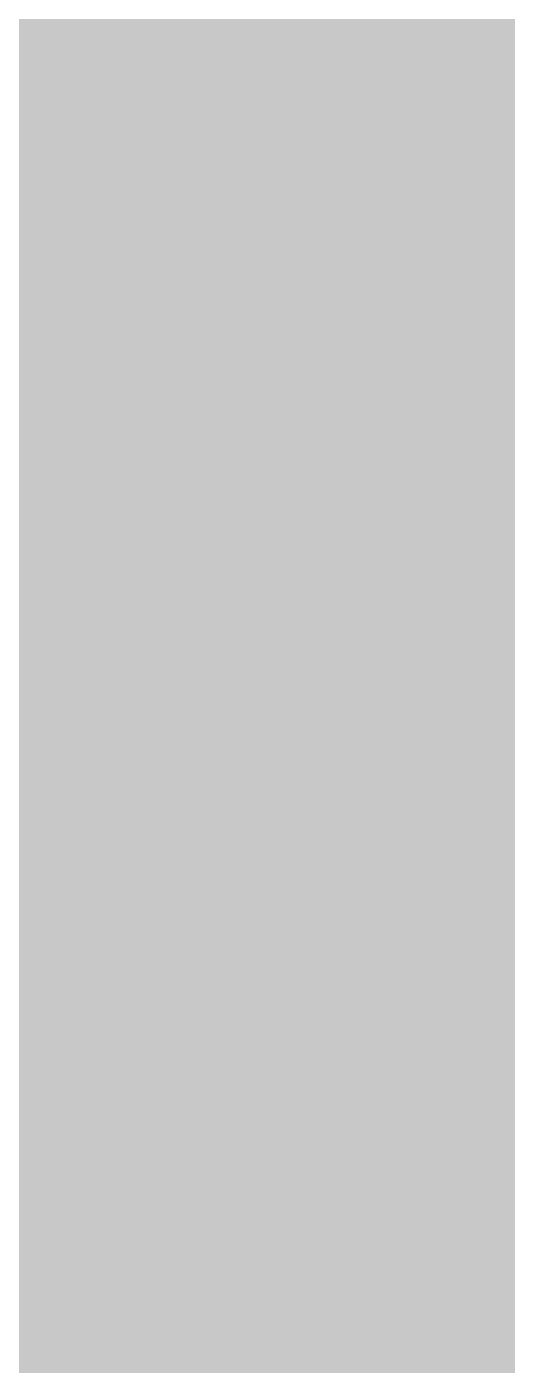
# Model space of a CAD drawing. Header units: inches. Extents: x 0 to 841, y 0 to 594.
# Drawn here: x 127.358 to 127.759, y 519.052 to 520.167 of the extents above; entities that cross this region are included whole.
import ezdxf

# ---------------------------------------------------------------- set-up
doc = ezdxf.new("R2010")
doc.units = ezdxf.units.IN
doc.layers.add('Sheet', color=255, linetype='Continuous')

msp = doc.modelspace()

# ---------------------------------------------------------------- linework, layer by layer
at = {"layer": 'Sheet'}
for points in [[(132.5235, 532.4956, 0.7493, 0.7493, 0), (127.5267, 532.4956, 0.7493, 0.7493, 0), (127.5267, 519.9971, 0.7493, 0.7493, 0)], [(132.5235, 519.9971, 0.7493, 0.7493, 0), (127.5267, 519.9971, 0.7493, 0.7493, 0)], [(127.5267, 519.9971, 0.7493, 0.7493, 0), (127.5267, 514.9999, 0.7493, 0.7493, 0)], [(132.5235, 519.9971, 0.2997, 0.2997, 0), (127.5267, 519.9971, 0.2997, 0.2997, 0)], [(127.5267, 519.9971, 0.2997, 0.2997, 0), (127.5267, 514.9101, 0.2997, 0.2997, 0)], [(127.9197, 519.6714, 0.2997, 0.2997, 0), (127.8972, 519.6602, 0.2997, 0.2997, 0), (127.886, 519.6377, 0.2997, 0.2997, 0), (127.8635, 519.6265, 0.2997, 0.2997, 0), (127.8523, 519.604, 0.2997, 0.2997, 0), (127.8298, 519.5928, 0.2997, 0.2997, 0), (127.8074, 519.5816, 0.2997, 0.2997, 0), (127.7849, 519.5591, 0.2997, 0.2997, 0), (127.7737, 519.5479, 0.2997, 0.2997, 0), (127.7512, 519.5366, 0.2997, 0.2997, 0), (127.7288, 519.5366, 0.2997, 0.2997, 0), (127.7063, 519.5254, 0.2997, 0.2997, 0), (127.6726, 519.5142, 0.2997, 0.2997, 0), (127.6502, 519.5029, 0.2997, 0.2997, 0), (127.6277, 519.5029, 0.2997, 0.2997, 0), (127.6053, 519.5029, 0.2997, 0.2997, 0), (127.5828, 519.4917, 0.2997, 0.2997, 0), (127.5491, 519.4917, 0.2997, 0.2997, 0), (127.5267, 519.4917, 0.2997, 0.2997, 0)], [(127.9197, 519.6714, 0.2997, 0.2997, 0), (127.8972, 519.6602, 0.2997, 0.2997, 0), (127.886, 519.6377, 0.2997, 0.2997, 0), (127.8635, 519.6265, 0.2997, 0.2997, 0), (127.8523, 519.604, 0.2997, 0.2997, 0), (127.8298, 519.5928, 0.2997, 0.2997, 0), (127.8074, 519.5816, 0.2997, 0.2997, 0), (127.7849, 519.5591, 0.2997, 0.2997, 0), (127.7737, 519.5479, 0.2997, 0.2997, 0), (127.7512, 519.5366, 0.2997, 0.2997, 0), (127.7288, 519.5366, 0.2997, 0.2997, 0), (127.7063, 519.5254, 0.2997, 0.2997, 0), (127.6726, 519.5142, 0.2997, 0.2997, 0), (127.6502, 519.5029, 0.2997, 0.2997, 0), (127.6277, 519.5029, 0.2997, 0.2997, 0), (127.6053, 519.5029, 0.2997, 0.2997, 0), (127.5828, 519.4917, 0.2997, 0.2997, 0), (127.5491, 519.4917, 0.2997, 0.2997, 0), (127.5267, 519.4917, 0.2997, 0.2997, 0)], [(127.9197, 519.6714, 0.2997, 0.2997, 0), (127.8972, 519.6602, 0.2997, 0.2997, 0), (127.886, 519.6377, 0.2997, 0.2997, 0), (127.8635, 519.6265, 0.2997, 0.2997, 0), (127.8523, 519.604, 0.2997, 0.2997, 0), (127.8298, 519.5928, 0.2997, 0.2997, 0), (127.8074, 519.5816, 0.2997, 0.2997, 0), (127.7849, 519.5591, 0.2997, 0.2997, 0), (127.7737, 519.5479, 0.2997, 0.2997, 0), (127.7512, 519.5366, 0.2997, 0.2997, 0), (127.7288, 519.5366, 0.2997, 0.2997, 0), (127.7063, 519.5254, 0.2997, 0.2997, 0), (127.6726, 519.5142, 0.2997, 0.2997, 0), (127.6502, 519.5029, 0.2997, 0.2997, 0), (127.6277, 519.5029, 0.2997, 0.2997, 0), (127.6053, 519.5029, 0.2997, 0.2997, 0), (127.5828, 519.4917, 0.2997, 0.2997, 0), (127.5491, 519.4917, 0.2997, 0.2997, 0), (127.5267, 519.4917, 0.2997, 0.2997, 0)], [(127.5267, 519.4917, 0.2997, 0.2997, 0), (127.5042, 519.4917, 0.2997, 0.2997, 0), (127.4705, 519.4917, 0.2997, 0.2997, 0), (127.4481, 519.5029, 0.2997, 0.2997, 0), (127.4256, 519.5029, 0.2997, 0.2997, 0), (127.4031, 519.5029, 0.2997, 0.2997, 0), (127.3695, 519.5142, 0.2997, 0.2997, 0), (127.347, 519.5254, 0.2997, 0.2997, 0), (127.3245, 519.5366, 0.2997, 0.2997, 0), (127.3021, 519.5366, 0.2997, 0.2997, 0), (127.2796, 519.5479, 0.2997, 0.2997, 0), (127.2572, 519.5591, 0.2997, 0.2997, 0), (127.2347, 519.5816, 0.2997, 0.2997, 0), (127.2235, 519.5928, 0.2997, 0.2997, 0), (127.201, 519.604, 0.2997, 0.2997, 0)], [(127.5267, 519.4917, 0.2997, 0.2997, 0), (127.5042, 519.4917, 0.2997, 0.2997, 0), (127.4705, 519.4917, 0.2997, 0.2997, 0), (127.4481, 519.5029, 0.2997, 0.2997, 0), (127.4256, 519.5029, 0.2997, 0.2997, 0), (127.4031, 519.5029, 0.2997, 0.2997, 0), (127.3695, 519.5142, 0.2997, 0.2997, 0), (127.347, 519.5254, 0.2997, 0.2997, 0), (127.3245, 519.5366, 0.2997, 0.2997, 0), (127.3021, 519.5366, 0.2997, 0.2997, 0), (127.2796, 519.5479, 0.2997, 0.2997, 0), (127.2572, 519.5591, 0.2997, 0.2997, 0), (127.2347, 519.5816, 0.2997, 0.2997, 0), (127.2235, 519.5928, 0.2997, 0.2997, 0), (127.201, 519.604, 0.2997, 0.2997, 0)], [(127.5267, 519.4917, 0.2997, 0.2997, 0), (127.5042, 519.4917, 0.2997, 0.2997, 0), (127.4705, 519.4917, 0.2997, 0.2997, 0), (127.4481, 519.5029, 0.2997, 0.2997, 0), (127.4256, 519.5029, 0.2997, 0.2997, 0), (127.4031, 519.5029, 0.2997, 0.2997, 0), (127.3695, 519.5142, 0.2997, 0.2997, 0), (127.347, 519.5254, 0.2997, 0.2997, 0), (127.3245, 519.5366, 0.2997, 0.2997, 0), (127.3021, 519.5366, 0.2997, 0.2997, 0), (127.2796, 519.5479, 0.2997, 0.2997, 0), (127.2572, 519.5591, 0.2997, 0.2997, 0), (127.2347, 519.5816, 0.2997, 0.2997, 0), (127.2235, 519.5928, 0.2997, 0.2997, 0), (127.201, 519.604, 0.2997, 0.2997, 0)], [(127.8298, 519.5928, 0.0991, 0.0991, 0), (127.8074, 519.5816, 0.0991, 0.0991, 0), (127.7849, 519.5591, 0.0991, 0.0991, 0), (127.7737, 519.5479, 0.0991, 0.0991, 0), (127.7512, 519.5366, 0.0991, 0.0991, 0), (127.7288, 519.5366, 0.0991, 0.0991, 0), (127.7063, 519.5254, 0.0991, 0.0991, 0), (127.6726, 519.5142, 0.0991, 0.0991, 0), (127.6502, 519.5029, 0.0991, 0.0991, 0), (127.6277, 519.5029, 0.0991, 0.0991, 0), (127.6053, 519.5029, 0.0991, 0.0991, 0), (127.5828, 519.4917, 0.0991, 0.0991, 0), (127.5491, 519.4917, 0.0991, 0.0991, 0), (127.5267, 519.4917, 0.0991, 0.0991, 0)], [(127.8298, 519.5928, 0.0991, 0.0991, 0), (127.8074, 519.5816, 0.0991, 0.0991, 0), (127.7849, 519.5591, 0.0991, 0.0991, 0), (127.7737, 519.5479, 0.0991, 0.0991, 0), (127.7512, 519.5366, 0.0991, 0.0991, 0), (127.7288, 519.5366, 0.0991, 0.0991, 0), (127.7063, 519.5254, 0.0991, 0.0991, 0), (127.6726, 519.5142, 0.0991, 0.0991, 0), (127.6502, 519.5029, 0.0991, 0.0991, 0), (127.6277, 519.5029, 0.0991, 0.0991, 0), (127.6053, 519.5029, 0.0991, 0.0991, 0), (127.5828, 519.4917, 0.0991, 0.0991, 0), (127.5491, 519.4917, 0.0991, 0.0991, 0), (127.5267, 519.4917, 0.0991, 0.0991, 0)], [(127.8298, 519.5928, 0.0991, 0.0991, 0), (127.8074, 519.5816, 0.0991, 0.0991, 0), (127.7849, 519.5591, 0.0991, 0.0991, 0), (127.7737, 519.5479, 0.0991, 0.0991, 0), (127.7512, 519.5366, 0.0991, 0.0991, 0), (127.7288, 519.5366, 0.0991, 0.0991, 0), (127.7063, 519.5254, 0.0991, 0.0991, 0), (127.6726, 519.5142, 0.0991, 0.0991, 0), (127.6502, 519.5029, 0.0991, 0.0991, 0), (127.6277, 519.5029, 0.0991, 0.0991, 0), (127.6053, 519.5029, 0.0991, 0.0991, 0), (127.5828, 519.4917, 0.0991, 0.0991, 0), (127.5491, 519.4917, 0.0991, 0.0991, 0), (127.5267, 519.4917, 0.0991, 0.0991, 0)], [(127.5267, 519.4917, 0.0991, 0.0991, 0), (127.5042, 519.4917, 0.0991, 0.0991, 0), (127.4705, 519.4917, 0.0991, 0.0991, 0), (127.4481, 519.5029, 0.0991, 0.0991, 0), (127.4256, 519.5029, 0.0991, 0.0991, 0), (127.4031, 519.5029, 0.0991, 0.0991, 0), (127.3695, 519.5142, 0.0991, 0.0991, 0), (127.347, 519.5254, 0.0991, 0.0991, 0), (127.3245, 519.5366, 0.0991, 0.0991, 0), (127.3021, 519.5366, 0.0991, 0.0991, 0)], [(127.5267, 519.4917, 0.0991, 0.0991, 0), (127.5042, 519.4917, 0.0991, 0.0991, 0), (127.4705, 519.4917, 0.0991, 0.0991, 0), (127.4481, 519.5029, 0.0991, 0.0991, 0), (127.4256, 519.5029, 0.0991, 0.0991, 0), (127.4031, 519.5029, 0.0991, 0.0991, 0), (127.3695, 519.5142, 0.0991, 0.0991, 0), (127.347, 519.5254, 0.0991, 0.0991, 0), (127.3245, 519.5366, 0.0991, 0.0991, 0), (127.3021, 519.5366, 0.0991, 0.0991, 0)], [(127.5267, 519.4917, 0.0991, 0.0991, 0), (127.5042, 519.4917, 0.0991, 0.0991, 0), (127.4705, 519.4917, 0.0991, 0.0991, 0), (127.4481, 519.5029, 0.0991, 0.0991, 0), (127.4256, 519.5029, 0.0991, 0.0991, 0), (127.4031, 519.5029, 0.0991, 0.0991, 0), (127.3695, 519.5142, 0.0991, 0.0991, 0), (127.347, 519.5254, 0.0991, 0.0991, 0), (127.3245, 519.5366, 0.0991, 0.0991, 0), (127.3021, 519.5366, 0.0991, 0.0991, 0)], [(127.9197, 519.3457, 0.2997, 0.2997, 0), (127.886, 519.3233, 0.2997, 0.2997, 0), (127.8523, 519.312, 0.2997, 0.2997, 0), (127.8186, 519.2896, 0.2997, 0.2997, 0), (127.7849, 519.2784, 0.2997, 0.2997, 0), (127.7512, 519.2671, 0.2997, 0.2997, 0), (127.7176, 519.2559, 0.2997, 0.2997, 0), (127.6839, 519.2447, 0.2997, 0.2997, 0), (127.639, 519.2447, 0.2997, 0.2997, 0), (127.6053, 519.2334, 0.2997, 0.2997, 0), (127.5604, 519.2334, 0.2997, 0.2997, 0), (127.5267, 519.2334, 0.2997, 0.2997, 0)], [(127.9197, 519.3457, 0.2997, 0.2997, 0), (127.886, 519.3233, 0.2997, 0.2997, 0), (127.8523, 519.312, 0.2997, 0.2997, 0), (127.8186, 519.2896, 0.2997, 0.2997, 0), (127.7849, 519.2784, 0.2997, 0.2997, 0), (127.7512, 519.2671, 0.2997, 0.2997, 0), (127.7176, 519.2559, 0.2997, 0.2997, 0), (127.6839, 519.2447, 0.2997, 0.2997, 0), (127.639, 519.2447, 0.2997, 0.2997, 0), (127.6053, 519.2334, 0.2997, 0.2997, 0), (127.5604, 519.2334, 0.2997, 0.2997, 0), (127.5267, 519.2334, 0.2997, 0.2997, 0)], [(127.9197, 519.3457, 0.2997, 0.2997, 0), (127.886, 519.3233, 0.2997, 0.2997, 0), (127.8523, 519.312, 0.2997, 0.2997, 0), (127.8186, 519.2896, 0.2997, 0.2997, 0), (127.7849, 519.2784, 0.2997, 0.2997, 0), (127.7512, 519.2671, 0.2997, 0.2997, 0), (127.7176, 519.2559, 0.2997, 0.2997, 0), (127.6839, 519.2447, 0.2997, 0.2997, 0), (127.639, 519.2447, 0.2997, 0.2997, 0), (127.6053, 519.2334, 0.2997, 0.2997, 0), (127.5604, 519.2334, 0.2997, 0.2997, 0), (127.5267, 519.2334, 0.2997, 0.2997, 0)], [(127.9197, 519.3457, 0.2997, 0.2997, 0), (127.886, 519.3233, 0.2997, 0.2997, 0), (127.8523, 519.312, 0.2997, 0.2997, 0), (127.8186, 519.2896, 0.2997, 0.2997, 0), (127.7849, 519.2784, 0.2997, 0.2997, 0), (127.7512, 519.2671, 0.2997, 0.2997, 0), (127.7176, 519.2559, 0.2997, 0.2997, 0), (127.6839, 519.2447, 0.2997, 0.2997, 0), (127.639, 519.2447, 0.2997, 0.2997, 0), (127.6053, 519.2334, 0.2997, 0.2997, 0), (127.5604, 519.2334, 0.2997, 0.2997, 0), (127.5267, 519.2334, 0.2997, 0.2997, 0)], [(127.5267, 519.2334, 0.2997, 0.2997, 0), (127.4817, 519.2334, 0.2997, 0.2997, 0), (127.4481, 519.2334, 0.2997, 0.2997, 0), (127.4144, 519.2447, 0.2997, 0.2997, 0), (127.3695, 519.2447, 0.2997, 0.2997, 0), (127.3358, 519.2559, 0.2997, 0.2997, 0), (127.3021, 519.2671, 0.2997, 0.2997, 0), (127.2572, 519.2784, 0.2997, 0.2997, 0), (127.2235, 519.2896, 0.2997, 0.2997, 0), (127.1898, 519.312, 0.2997, 0.2997, 0)], [(127.5267, 519.2334, 0.2997, 0.2997, 0), (127.4817, 519.2334, 0.2997, 0.2997, 0), (127.4481, 519.2334, 0.2997, 0.2997, 0), (127.4144, 519.2447, 0.2997, 0.2997, 0), (127.3695, 519.2447, 0.2997, 0.2997, 0), (127.3358, 519.2559, 0.2997, 0.2997, 0), (127.3021, 519.2671, 0.2997, 0.2997, 0), (127.2572, 519.2784, 0.2997, 0.2997, 0), (127.2235, 519.2896, 0.2997, 0.2997, 0), (127.1898, 519.312, 0.2997, 0.2997, 0)], [(127.5267, 519.2334, 0.2997, 0.2997, 0), (127.4817, 519.2334, 0.2997, 0.2997, 0), (127.4481, 519.2334, 0.2997, 0.2997, 0), (127.4144, 519.2447, 0.2997, 0.2997, 0), (127.3695, 519.2447, 0.2997, 0.2997, 0), (127.3358, 519.2559, 0.2997, 0.2997, 0), (127.3021, 519.2671, 0.2997, 0.2997, 0), (127.2572, 519.2784, 0.2997, 0.2997, 0), (127.2235, 519.2896, 0.2997, 0.2997, 0), (127.1898, 519.312, 0.2997, 0.2997, 0)], [(127.5267, 519.2334, 0.2997, 0.2997, 0), (127.4817, 519.2334, 0.2997, 0.2997, 0), (127.4481, 519.2334, 0.2997, 0.2997, 0), (127.4144, 519.2447, 0.2997, 0.2997, 0), (127.3695, 519.2447, 0.2997, 0.2997, 0), (127.3358, 519.2559, 0.2997, 0.2997, 0), (127.3021, 519.2671, 0.2997, 0.2997, 0), (127.2572, 519.2784, 0.2997, 0.2997, 0), (127.2235, 519.2896, 0.2997, 0.2997, 0), (127.1898, 519.312, 0.2997, 0.2997, 0)], [(127.8186, 519.2896, 0.0991, 0.0991, 0), (127.7849, 519.2784, 0.0991, 0.0991, 0), (127.7512, 519.2671, 0.0991, 0.0991, 0), (127.7176, 519.2559, 0.0991, 0.0991, 0), (127.6839, 519.2447, 0.0991, 0.0991, 0), (127.639, 519.2447, 0.0991, 0.0991, 0), (127.6053, 519.2334, 0.0991, 0.0991, 0), (127.5604, 519.2334, 0.0991, 0.0991, 0), (127.5267, 519.2334, 0.0991, 0.0991, 0)], [(127.8186, 519.2896, 0.0991, 0.0991, 0), (127.7849, 519.2784, 0.0991, 0.0991, 0), (127.7512, 519.2671, 0.0991, 0.0991, 0), (127.7176, 519.2559, 0.0991, 0.0991, 0), (127.6839, 519.2447, 0.0991, 0.0991, 0), (127.639, 519.2447, 0.0991, 0.0991, 0), (127.6053, 519.2334, 0.0991, 0.0991, 0), (127.5604, 519.2334, 0.0991, 0.0991, 0), (127.5267, 519.2334, 0.0991, 0.0991, 0)], [(127.8186, 519.2896, 0.0991, 0.0991, 0), (127.7849, 519.2784, 0.0991, 0.0991, 0), (127.7512, 519.2671, 0.0991, 0.0991, 0), (127.7176, 519.2559, 0.0991, 0.0991, 0), (127.6839, 519.2447, 0.0991, 0.0991, 0), (127.639, 519.2447, 0.0991, 0.0991, 0), (127.6053, 519.2334, 0.0991, 0.0991, 0), (127.5604, 519.2334, 0.0991, 0.0991, 0), (127.5267, 519.2334, 0.0991, 0.0991, 0)], [(127.8186, 519.2896, 0.0991, 0.0991, 0), (127.7849, 519.2784, 0.0991, 0.0991, 0), (127.7512, 519.2671, 0.0991, 0.0991, 0), (127.7176, 519.2559, 0.0991, 0.0991, 0), (127.6839, 519.2447, 0.0991, 0.0991, 0), (127.639, 519.2447, 0.0991, 0.0991, 0), (127.6053, 519.2334, 0.0991, 0.0991, 0), (127.5604, 519.2334, 0.0991, 0.0991, 0), (127.5267, 519.2334, 0.0991, 0.0991, 0)], [(127.5267, 519.2334, 0.0991, 0.0991, 0), (127.4817, 519.2334, 0.0991, 0.0991, 0), (127.4481, 519.2334, 0.0991, 0.0991, 0), (127.4144, 519.2447, 0.0991, 0.0991, 0), (127.3695, 519.2447, 0.0991, 0.0991, 0), (127.3358, 519.2559, 0.0991, 0.0991, 0), (127.3021, 519.2671, 0.0991, 0.0991, 0)], [(127.5267, 519.2334, 0.0991, 0.0991, 0), (127.4817, 519.2334, 0.0991, 0.0991, 0), (127.4481, 519.2334, 0.0991, 0.0991, 0), (127.4144, 519.2447, 0.0991, 0.0991, 0), (127.3695, 519.2447, 0.0991, 0.0991, 0), (127.3358, 519.2559, 0.0991, 0.0991, 0), (127.3021, 519.2671, 0.0991, 0.0991, 0)], [(127.5267, 519.2334, 0.0991, 0.0991, 0), (127.4817, 519.2334, 0.0991, 0.0991, 0), (127.4481, 519.2334, 0.0991, 0.0991, 0), (127.4144, 519.2447, 0.0991, 0.0991, 0), (127.3695, 519.2447, 0.0991, 0.0991, 0), (127.3358, 519.2559, 0.0991, 0.0991, 0), (127.3021, 519.2671, 0.0991, 0.0991, 0)], [(127.5267, 519.2334, 0.0991, 0.0991, 0), (127.4817, 519.2334, 0.0991, 0.0991, 0), (127.4481, 519.2334, 0.0991, 0.0991, 0), (127.4144, 519.2447, 0.0991, 0.0991, 0), (127.3695, 519.2447, 0.0991, 0.0991, 0), (127.3358, 519.2559, 0.0991, 0.0991, 0), (127.3021, 519.2671, 0.0991, 0.0991, 0)]]:
    msp.add_lwpolyline(points, format="xyseb", dxfattribs=at)
msp.add_lwpolyline([(127.2459, 520, 0.508, 0.508, 1), (127.7539, 520, 0.508, 0.508, 1)], format="xyseb", close=True, dxfattribs=at)

doc.saveas('drawing.dxf')
